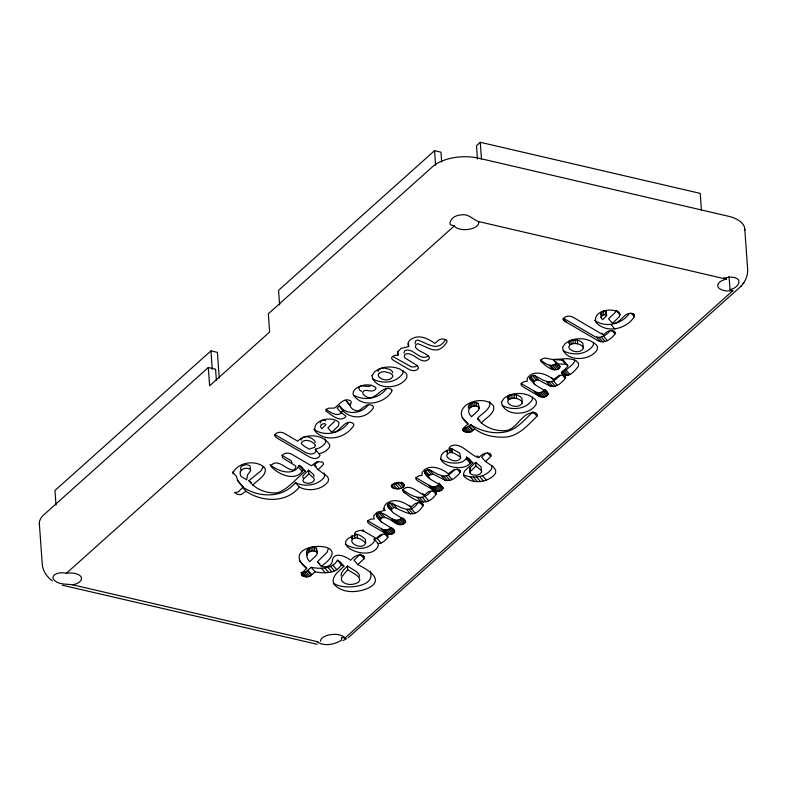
<?xml version="1.0" encoding="UTF-8"?>
<svg xmlns="http://www.w3.org/2000/svg" width="787" height="787" viewBox="0 0 787 787"><rect width="100%" height="100%" fill="white"/><g stroke="black" fill="none" stroke-linecap="round" stroke-linejoin="round"><path stroke-width="1.18" d="M404.695 519.912L392.605 512.376L391.296 509.533L393.854 507.458C405.453 511.284 413.588 520.177 422.924 506.002L423.15 504.634L422.294 503.552L418.605 502.608L415.32 503.523L410.991 507.143C404.616 502.686 396.441 498.22 388.699 502.175C385.65 503.464 382.62 507.035 384.843 510.33L377.15 512.219L373.668 515.869L374.179 518.918L370.805 519.135L368.316 520.433L367.618 522.234L369.497 524.063L384.597 532.868C387.519 534.944 392.565 535.317 394.671 531.943L393.825 529.631L381.38 521.889L380.347 520.591L381.056 518.18C389.309 513.901 397.799 530.93 405.521 522.234L405.521 521.092L403.151 518.121M491.718 465.53L491.718 468.747C485.933 477.424 473.302 478.693 464.133 475.23M415.684 477.493L428.984 485.254C431.915 487.409 436.933 487.615 439.038 484.251L439.048 483.12M429.623 478.712L428.443 476.233L429.21 475.102L433.253 474.128L445.314 480.414L450.046 480.414L453.961 478.594L458.89 474.177L460.444 471.246L457.67 469.396L454.227 469.445L448.246 473.784C441.448 467.96 427.971 463.169 422.058 472.603L422.078 475.387L418.979 475.84L416.736 477.07L415.821 478.998L417.513 480.798L432.86 489.74C435.791 491.895 440.809 492.111 442.924 488.747L442.924 487.615C437.69 481.821 428.462 480.552 424.705 472.938L425.334 470.616L429.377 469.632L437.975 474.374L443.75 476.184L448.383 475.2L455.014 469.691M547.29 392.28L534.786 384.538L533.616 382.049L536.311 379.973L538.426 379.944L550.477 386.24L555.219 386.24L559.134 384.42L564.063 380.003L565.617 377.062L562.843 375.222L559.39 375.261L553.418 379.6C546.621 373.776 533.143 368.985 527.231 378.419L527.251 381.213L524.152 381.656L521.909 382.895L520.994 384.813L522.686 386.614L538.033 395.566C540.964 397.72 545.981 397.937 548.086 394.562L548.096 393.431L544.958 389.585M315.105 442.658L315.154 441.694C312.577 437.405 304.589 434.444 301.087 439.057L301.195 440.159M468.383 408.138L468.531 405.885C470.183 402.314 475.141 401.39 478.329 403.387L479.165 408.414L478.339 410.293L471.521 416.776L469.564 414.267L468.639 411.798L468.796 409.535C470.439 405.974 475.397 405.049 478.585 407.036L479.165 408.414M403.082 370.52L402.826 373.323C396.304 383.299 382.295 384.164 372.507 378.921M532.543 396.982L532.287 399.776C525.775 409.761 511.766 410.617 501.978 405.384M593.614 342.296L593.359 345.09C586.846 355.075 572.828 355.931 563.049 350.697M474.512 429.072L471.177 431.788L467.911 432.516L464.035 428.03L467.291 427.292L470.626 424.587C478.211 434.09 491.541 437.424 503.287 437.178C517.698 437.267 527.575 425.442 536.97 416.264L537.187 414.759L536.193 413.559C523.335 408.915 518.033 428.807 506.08 430.597C495.446 431.571 483.818 427.282 477.404 418.517C481.487 413.46 491.541 409.279 489.721 401.508M341.056 575.612L341.43 573.221L343.447 570.054L347.441 566.02L356.422 571.608L358.97 574.146L359.59 576.369M378.035 543.542C382.207 543.561 385.345 540.413 387.834 537.423L388.05 536.045L387.184 534.944L383.515 533.999L380.249 534.924L376.137 538.357L364.322 531.481L360.289 530.32L355.645 531.786L354.671 533.507L355.576 535.258C325.828 543.837 371.346 563.945 378.321 545.568L378.035 543.542L374.15 539.046L377.239 538.574L382.639 534.501M485.549 453.548L481.634 457.06L485.51 461.556L490.744 456.47L490.96 455.102L490.094 454.001C485.963 451.502 481.516 454.522 478.781 457.64C469.652 455.447 460.582 440.818 450.341 446.347L449.347 448.147L450.43 449.908C443.622 449.603 436.716 457.945 443.74 462.884A23.344 11.421 -4.1 0 0 452.722 466.996C458.536 468.068 466.16 468.235 470.144 463.12L470.439 461.566L466.563 457.07L466.268 458.634C462.274 463.75 454.66 463.573 448.836 462.5A23.344 11.421 -4.1 0 1 440.582 458.978M364.066 558.672L360.19 554.176L354.022 560.128L357.898 564.623L364.066 558.672L364.312 557.166L363.378 555.976C358.636 553.123 353.658 556.803 350.559 560.305C346.28 556.478 334.554 551.353 332.399 559.832C333.039 565.548 325.808 567.988 321.273 566.296L317.387 561.81L326.979 552.405L328.307 548.746M436.018 494.275L436.244 492.908L435.388 491.826L431.699 490.881L428.413 491.796L424.223 495.289C418.34 492.908 409.171 482.756 402.875 489.809L403.406 491.905L405.649 493.419C415.733 501.555 427.538 507.005 436.018 494.275L432.909 490.685M470.105 467.822L470.114 472.997L471.079 474.207C474.423 475.899 479.755 475.791 481.634 472.052L481.024 466.77L475.682 462.382L470.105 467.822L470.114 472.997M614.952 334.042L615.178 332.675L614.322 331.593L610.633 330.648L607.338 331.573L603.324 334.908L573.841 317.702C570.86 315.617 565.814 315.243 563.571 318.558L564.102 320.643L566.286 322.149L596.91 340.023C603.422 344.696 610.997 339.502 614.952 334.042L611.843 330.451M619.989 314.879L619.635 313.521C612.994 306.379 592.129 310.826 595.936 322.345C606.492 333.954 626.344 329.3 634.302 316.718L634.529 315.351L633.673 314.259C624.671 309.517 620.913 324.441 612.473 323.3L608.587 318.814L615.434 312.252L616.113 310.393L619.989 314.879L619.32 316.748L612.473 323.3M567.791 365.581L563.246 360.239L553.025 359.502L556.911 363.988L565.548 364.135L567.791 365.581L567.525 366.673L562.292 372.044L562.075 373.422L562.941 374.514C569.463 377.898 574.992 370.529 578.534 366.083L578.465 363.25L576.3 360.869L572.179 359.295L567.024 358.665L552.671 359.521L545.421 358.075L542.302 358.724L540.59 361.076C545.342 365.227 552.572 372.969 559.37 368.395L560.059 366.644L556.183 362.158L555.484 363.899C550.29 367.863 544.427 362.846 540.285 359.767M263.163 467.124L260.959 470.872L248.918 480.719C255.342 489.484 266.97 493.774 277.604 492.81C288.731 488.707 296.178 478.447 305.317 471.177L301.431 466.691L299.208 465.402C293.364 476.902 277.477 471.197 269.971 464.566M318.046 461.743L314.229 465.166L318.105 469.662L323.26 464.655L323.496 463.287L322.631 462.195L317.259 461.497L311.377 465.747L292.489 454.729C289.478 452.574 284.333 452.23 282.061 455.594L282.592 457.7L283.95 458.732L295.676 465.874L295.912 466.976L294.791 469.209L293.158 470.114C285.947 469.78 277.909 457.926 271.102 465.412L270.994 466.465C278.332 474.551 296.158 482.51 303.084 469.888L299.208 465.402M317.328 553.32L316.522 555.199L309.724 561.672L307.737 559.124L306.812 556.665L306.969 554.442C308.622 550.91 313.541 549.946 316.718 551.943L317.328 553.32L316.453 548.293C313.275 546.296 308.356 547.26 306.704 550.792L306.546 553.015L307.471 555.474M320.122 423.022L321.057 421.055L322.778 420.11L324.824 420.091L325.67 420.937M606.226 311.426L606.629 315.626L602.635 319.738L601.081 317.702L600.825 314.052L601.75 312.085L603.472 311.14L605.518 311.121L606.364 311.967M601.081 317.702L602.016 315.735L601.75 312.085M352.468 539.105L351.632 540.826L352.556 542.912C355.645 546.286 363.437 548.46 365.68 543.109L365.414 539.459C362.689 536.655 358.646 533.763 354.514 534.304L354.78 537.954L352.468 539.105L352.212 535.455L351.366 537.177L352.291 539.252M446.357 451.905L447.183 450.223L447.449 453.873L446.623 455.555L447.537 457.552C450.735 460.828 458.044 462.874 460.69 457.906L459.716 453.086L452.21 448.915L449.564 449.003M337.436 560.216C332.586 569.306 319.984 569.08 311.229 567.319L305.966 571.765L302.729 572.503L306.605 576.999L309.842 576.261L315.115 571.815C323.86 573.566 336.462 573.792 341.322 564.702L337.436 560.216L340.073 561.731L343.949 566.217C339.394 571.008 331.012 576.133 333.668 583.836C342.119 594.106 358.97 593.034 369.9 587.25C384.784 578.583 365.65 568.676 357.898 564.623M377.937 371.346L378.872 369.683A5.293 2.587 -4.1 0 1 384.538 368.05L390.185 369.595L392.32 371.454L392.565 372.831M522.302 402.944L522.047 401.557C518.751 398.094 512.642 396.904 508.609 399.796L507.674 401.459L508.372 403.328C511.884 407.066 519.45 407.922 522.302 402.944L521.791 397.907C518.485 394.444 512.376 393.254 508.343 396.136L507.408 397.809L508.107 399.678M568.48 343.122L569.414 341.45C573.448 338.567 579.557 339.758 582.852 343.221L583.364 348.257C580.511 353.235 572.956 352.379 569.434 348.641L568.745 346.772L569.67 345.109C573.713 342.217 579.812 343.407 583.118 346.87L583.364 348.257M390.667 509.268L388.729 507.881L387.42 505.047L389.978 502.972C399.57 505.716 409.712 515.583 417.73 503.08M341.942 412.27C337.475 417.759 330.087 411.945 325.798 409.329M348.238 637.667L739.534 287.609C744.758 283.054 748.004 276.296 747.65 269.321L744.768 229.155M532.848 381.4L529.877 378.763L529.74 377.563L532.425 375.488L534.55 375.458L543.138 380.2L548.913 382.01L553.556 381.026L560.187 375.507M381.38 521.889L376.471 516.095L377.18 513.685C385.423 509.405 393.923 526.444 401.636 517.748L405.521 522.234M404.272 484.517C400.986 481.329 394.139 481.762 391.503 485.599L391.67 486.828C394.956 490.026 401.803 489.593 404.439 485.756L402.728 482.726M367.637 520.748L380.721 528.382C383.643 530.448 388.689 530.822 390.795 527.447L394.671 531.943M520.856 383.318L534.157 391.07C537.078 393.225 542.105 393.441 544.211 390.077L548.086 394.562M470.37 471.472L475.948 466.032L475.682 462.382M740.636 286.527L741.531 285.474M742.82 283.94L743.804 282.789M339.571 405.787C346.123 419.333 364.922 420.838 373.186 408.148L373.412 406.781L372.546 405.689C366.988 402.305 362.964 408.571 358.597 410.716C354.898 411.935 347.244 406.417 351.041 403.121L351.307 401.793L350.441 400.77C343.86 397.189 339.108 404.833 334.475 408.069L328.543 408.207L326.428 409.309L325.877 410.952C330.943 414.474 339.817 423.032 345.827 416.766L345.729 415.9L340.997 412.477L337.111 407.991L339.571 405.787C345.877 415.536 361.44 414.031 367.972 405.236M334.741 421.222L327.894 427.774L331.77 432.27C340.22 433.411 343.968 418.487 352.97 423.229L353.825 424.321L353.599 425.688C345.65 438.261 325.798 442.924 315.233 431.315C311.436 419.796 332.301 415.339 338.931 422.491L338.617 425.718L331.77 432.27M347.697 569.68L341.696 576.881L341.322 579.262L342.129 581.337C346.388 585.518 353.875 585.292 358.626 582.036L359.846 580.019L359.236 577.806L356.678 575.258L347.697 569.68L347.441 566.02M219.239 377.937L217.409 352.379L210.946 350.874L54.952 490.517L56.005 505.116M441.674 161.915L440.976 152.176L434.532 150.681L278.559 290.324L279.611 304.923M216.376 380.16L215.579 369.201L208.309 367.519L43.915 514.728A33.575 16.438 -4.1 0 0 39.507 524.909M701.463 210.444L700.243 193.395L480.267 142.29L476.499 145.664L477.463 159.053M317.889 641.779L72.729 584.82C66.138 583.757 56.369 585.154 52.808 578.002C53.201 572.543 62.458 572.129 66.383 573.3L454.286 225.938L455.28 227.079A12.592 6.158 -4.1 0 0 469.386 229.224A12.592 6.158 -4.1 0 0 478.762 222.78L478.437 221.511C472.761 219.494 468.176 213.336 461.172 214.93C456.43 215.126 450.735 217.733 449.987 222.937L450.42 224.757L454.286 225.938M237.241 480.345L243.203 487.005L238.117 492.023L234.556 492.554L237.576 494.482L241.137 494.561L246.026 491.285C261.963 502.165 286.399 503.257 299.335 487.104C308.406 491.796 321.598 490.065 328.041 481.831L328.592 479.204L327.52 476.597L318.105 469.662M252.804 485.215C256.887 480.159 266.941 475.978 265.111 468.196C257.005 459.431 238.156 461.654 233.08 472.839L236.474 476.361L237.231 479.175L239.74 483.385L243.203 487.005M340.997 412.477L343.447 410.283M348.385 422.776C340.466 433.509 324.805 437.08 313.728 429.249M386.515 388.63C379.059 398.802 364.804 401.203 353.953 395.418M445.206 340.151C437.188 352.655 427.056 342.798 417.454 340.043L415.634 340.938L415.103 343.506M314.023 476.41L313.728 474.728L308.583 470.213L303.27 475.387L302.67 477.158L303.467 478.496M323.998 472.977L324.706 474.709L324.165 477.335C317.722 485.569 304.53 487.301 295.459 482.618C282.818 498.378 258.953 497.837 243.183 487.33M308.848 473.863L303.536 479.037L302.926 480.808L303.733 482.146C307.058 483.956 312.419 483.877 314.288 480.06L313.993 478.378L308.848 473.863L308.583 470.213M299.562 561.003L306.704 568.45L302.67 572.06L301.637 573.457L301.696 574.825L302.759 575.986L306.605 576.999M462.107 417.297L468.058 423.957L464.005 427.587L462.982 428.974L463.041 430.351L464.084 431.512L467.911 432.516M321.273 566.296C361.597 537.698 273.778 541.328 306.704 568.45M481.28 423.012C485.363 417.946 495.426 413.775 493.597 405.994C482.529 392.083 446.593 407.44 468.058 423.957M430.804 491.373C423.022 502.185 411.247 496.43 402.816 489.544M609.738 331.13C605.852 336 598.769 339.699 593.024 335.528L563.462 318.273M629.088 313.806C621.159 324.549 605.508 328.11 594.421 320.289M466.563 457.07L468.983 458.457L472.859 462.953L464.586 471.029L463.445 474.069L463.907 476.224C471.934 484.861 489.032 482.736 495.594 473.233L495.603 470.026L493.292 466.75L485.51 461.556M317.259 641.887C324.037 646.707 334.78 644.523 341.479 640.175L341.568 637.421L344.952 638.041L732.825 290.708L730.061 289.655L729.018 276.316M566.62 375.458L562.735 370.962L566.01 370.038L572.474 364.499L574.658 361.587L574.608 359.698M371.346 385.256L368.857 386.515L361.459 385.846L359.531 386.771L358.764 388.247L359.531 389.919L361.528 391.454M417.464 365.64L414.729 366.88L411.424 366.899L393.107 356.649M428.295 355.94C419.786 361.892 412.929 346.654 404.656 350.766L403.947 353.176M397.101 488.904L393.215 484.408L398.035 483.523L399.707 482.49L403.583 486.976M602.016 315.735L603.737 314.8L605.783 314.77L606.629 315.626M346.752 638.572L342.994 640.598M447.449 453.873C451.669 450.282 456.322 454.64 459.982 456.735L460.69 457.906M730.061 289.655C734.291 288.691 740.282 285.13 738.688 280.064C735.097 275.784 728.565 277.349 723.696 278.096L726.48 279.188L724.04 279.808A12.592 6.158 -4.1 0 0 717.803 286.291A12.592 6.158 -4.1 0 0 726.952 290.974L732.825 290.708M274.742 434.473L306.35 452.899L310.432 454.079A4.83 2.361 -4.1 0 0 315.066 452.614L316.187 450.794L315.312 449.151C319.473 448.423 323.368 446.081 325.69 442.501L325.061 438.802M319.197 453.646C323.359 452.909 327.254 450.567 329.566 446.996L329.733 445.078C324.401 434.581 305.523 432.594 297.761 441.212L285.199 433.873C282.159 431.719 277.073 431.394 274.781 434.768L274.702 435.801L276.68 437.857L310.226 457.395L314.308 458.565A4.83 2.361 -4.1 0 0 318.942 457.099L320.073 455.289L315.312 449.151M72.729 584.82L75.168 584.2A12.592 6.158 -4.1 0 0 81.091 576.94A12.592 6.158 -4.1 0 0 69 572.995L66.383 573.3M408.699 346.565L401.006 348.454L397.533 352.094L398.035 355.153L394.671 355.37L392.172 356.668L391.483 358.459L393.362 360.298L408.463 369.103C411.385 371.179 416.431 371.543 418.536 368.178L417.681 365.857L405.236 358.124L404.213 356.826L404.921 354.416C413.165 350.136 421.665 367.165 429.377 358.469L429.377 357.318C425.944 352.537 418.743 352.035 415.369 347.156L415.89 344.588L417.72 343.693C429.308 347.52 437.444 356.413 446.79 342.237L447.016 340.869L446.15 339.787L442.471 338.843L439.185 339.748L434.847 343.378C428.482 338.922 420.297 334.455 412.565 338.41C409.515 339.699 406.486 343.27 408.699 346.565L408.443 342.916M354.78 537.954C358.902 537.413 362.955 540.305 365.68 543.109M317.151 644.287L62.301 585.194M478.437 221.511L726.48 279.188M317.387 561.81L319.748 563.787M470.626 424.587C480.867 431.138 493.39 434.385 505.441 431.906C517.128 429.594 524.732 419.284 533.094 411.768L536.97 416.264M470.439 461.566L472.859 462.953M341.322 564.702L343.949 566.217M303.084 469.888L305.317 471.177M281.972 455.309L291.013 460.621L292.036 462.481M553.025 359.502L554.442 360.328M556.911 363.988L560.059 366.644M333.747 583.295C342.306 590.102 376.757 587.82 370.165 571.431M314.229 465.166L316.148 466.416M345.336 544.142C353.894 549.877 368.395 550.762 374.445 541.072L374.15 539.046M477.404 418.517L479.922 420.288M427.675 475.574L424.705 472.938M248.918 480.719L251.446 482.49M475.948 466.032L481.28 470.419L481.634 472.052M377.494 517.403L379.442 518.771M350.048 405.492L345.778 400.239L349.654 404.725M52.414 580.855C46.728 576.989 42.695 570.723 42.232 563.797L39.35 523.63M563.148 318.824L566.286 322.149M344.952 638.041L343.958 636.899A12.592 6.158 -4.1 0 0 329.851 634.755A12.592 6.158 -4.1 0 0 320.466 641.208M632.974 313.551L634.529 315.351M631.194 313.118L634.302 316.718M617.303 310.826L619.635 313.521M610.978 324.49L614.854 328.986M613.624 330.884L615.178 332.675M601.77 333.117L603.324 334.908M603.57 336.256L607.456 340.751M601.317 337.082L605.193 341.578M598.897 337.377L602.773 341.873M596.507 337.111L600.383 341.597M561.672 359.639L565.548 364.135M566.01 370.038L569.896 374.533M564.407 370.726L568.293 375.212M555.209 361.233L558.317 364.824M555.484 363.899L559.37 368.395M561.77 371.671L564.869 375.261M564.063 375.261L565.617 377.062M561.387 372.723L562.941 374.514M554.284 364.656L558.16 369.152M562.282 374.838L565.381 378.429M552.602 365.188L556.478 369.683M550.792 365.414L554.668 369.91M549.188 365.257L553.064 369.752M551.864 377.809L553.418 379.6M553.556 381.026L557.432 385.512M551.343 381.744L555.219 386.24M548.913 382.01L552.799 386.506M546.601 381.744L550.477 386.24M534.55 375.458L538.426 379.944M544.998 389.84L548.096 393.431M532.425 375.488L536.311 379.973M543.384 391.188L547.26 395.684M530.507 376.432L534.383 380.928M529.74 377.563L533.616 382.049M542.184 391.975L546.06 396.461M529.877 378.763L534.786 384.538M540.61 392.487L544.486 396.982M538.908 392.693L542.784 397.189M537.314 392.526L541.19 397.012M534.983 391.552L538.869 396.048M534.157 391.07L538.033 395.566M535.632 412.959L537.187 414.759M469.308 425.767L473.184 430.263M468.698 426.318L472.574 430.804M467.291 427.292L471.177 431.788M489.406 453.302L490.96 455.102M487.645 452.879L490.744 456.47M465.747 427.862L469.623 432.358M462.953 428.679L466.052 432.27M462.53 429.712L464.084 431.512M477.227 455.85L478.781 457.64M482.48 475.653L486.356 480.139M466.268 458.634L470.144 463.12M479.509 476.41L483.395 480.906M476.41 476.883L480.296 481.378M448.875 448.108L450.43 449.908M473.38 477.03L477.256 481.526M470.4 476.853L474.276 481.339M458.89 469.445L460.444 471.246M457.109 469.022L460.208 472.613M448.383 475.2L452.259 479.696M446.17 475.919L450.046 480.414M443.75 476.184L447.626 480.68M441.428 475.928L445.314 480.414M429.377 469.632L433.253 474.128M439.825 484.015L442.924 487.615M427.262 469.662L431.138 474.158M439.038 484.251L442.924 488.747M438.211 485.372L442.087 489.868M425.334 470.616L429.21 475.102M424.567 471.738L428.443 476.233M437.011 486.15L440.887 490.645M435.437 486.671L439.313 491.167M433.735 486.878L437.611 491.363M432.142 486.7L436.028 491.196M434.699 491.118L436.244 492.908M429.82 485.736L433.696 490.232M428.984 485.254L432.86 489.74M422.668 493.498L424.223 495.289M424.832 496.302L428.708 500.798M422.324 497.315L426.21 501.811M419.717 497.718L423.593 502.214M417.179 497.463L421.055 501.958M421.596 502.844L423.15 504.634M419.825 502.411L422.924 506.002M401.34 482.156L404.439 485.756M398.035 483.523L401.911 488.019M402.452 490.232L404.784 492.928M395.743 484.192L399.629 488.678M409.437 505.352L410.991 507.143M391.592 485.018L394.69 488.609M411.178 508.55L415.054 513.035M391.208 486.1L392.762 487.891M409.004 509.297L412.88 513.793M406.643 509.563L410.519 514.059M392.339 503.08L396.215 507.576M389.978 502.972L393.854 507.458M403.19 518.397L405.521 521.092M388.148 503.867L392.034 508.353M400.809 518.869L404.685 523.355M387.42 505.047L391.296 509.533M399.639 519.607L403.524 524.093M387.627 506.425L391.503 510.92M398.065 520.089L401.95 524.585M396.363 520.276L400.239 524.762M394.799 520.099L398.675 524.595M383.289 508.53L384.843 510.33M392.408 519.145L396.284 523.64M391.572 518.663L395.458 523.148M380.977 512.79L384.863 517.285M392.329 528.107L394.661 530.802M378.95 512.849L382.836 517.344M377.18 513.685L381.056 518.18M389.978 528.559L393.854 533.055M376.363 514.865L380.249 519.351M388.817 529.307L392.693 533.802M376.471 516.095L380.347 520.591M387.243 529.808L391.129 534.294M385.541 529.995L389.417 534.491M383.948 529.818L387.824 534.314M381.547 528.864L385.433 533.36M384.735 533.822L387.834 537.423M377.239 538.574L381.115 543.06M362.768 529.69L364.322 531.481M298.47 467.114L302.356 471.61M362.758 555.376L364.312 557.166M295.459 482.618L299.335 487.104M332.921 565.223L336.806 569.719M330.579 566.424L334.455 570.909M327.864 567.338L331.74 571.824M324.785 567.968L328.661 572.464M321.49 568.303L325.365 572.788M242.15 486.789L246.026 491.285M311.229 567.319L315.115 571.815M307.973 570.241L311.859 574.726M307.363 570.782L311.239 575.277M305.966 571.765L309.842 576.261M304.421 572.336L308.297 576.832M300.88 572.257L304.766 576.753M301.214 574.185L302.759 575.986M563.246 360.239L563.905 361.085M600.825 314.052L601.858 315.41M562.833 318.902L564.102 320.643M232.598 471.875L233.1 473.744M240.999 470.075L240.547 468.403L241.314 466.258L246.134 464.537L249.843 465.599L250.453 468.934M605.518 311.121L605.783 314.77M603.472 311.14L603.737 314.8M577.353 340.132L577.609 343.781M575.071 339.827L575.336 343.476M572.857 339.964L573.113 343.614M570.9 340.525L571.155 344.175M569.414 341.45L569.67 345.109M516.282 394.818L516.547 398.468M514.009 394.513L514.265 398.163M511.786 394.651L512.052 398.301M509.828 395.212L510.094 398.861M508.343 396.136L508.609 399.796M480.267 142.29L481.487 159.328M478.329 403.387L478.585 407.036M476.342 402.511L476.607 406.161M474.61 402.324L474.876 405.984M472.81 402.56L473.066 406.21M471.138 403.151L471.393 406.8M469.79 404.056L470.055 407.705M434.532 150.681L435.585 165.29M452.21 448.915L452.476 452.564M450.941 448.797L451.207 452.446M449.652 450.223L449.83 452.653M397.779 351.504L398.035 355.153M357.042 534.186L357.298 537.836M316.453 548.293L316.718 551.943M314.436 547.408L314.702 551.057M312.764 547.24L313.029 550.89M310.983 547.477L311.249 551.126M309.311 548.067L309.576 551.717M307.963 548.962L308.229 552.622M210.946 350.874L212.254 369.133M208.309 367.519L209.617 385.768L269.636 332.035L268.328 313.777L432.722 166.559A33.575 16.429 -4.1 0 1 478.555 158.148L728.172 216.189A33.575 16.438 -4.1 0 1 744.718 230.453M372.005 375.674C374.435 390.47 399.983 389.654 406.702 377.809L406.958 375.005L405.649 372.822L399.737 368.975L395.713 367.716A14.737 7.211 -4.1 0 0 378.763 369.093L374.71 371.661L372.005 375.674M501.467 402.137C503.906 416.933 529.454 416.116 536.173 404.272L536.429 401.468L535.121 399.284L529.208 395.428L525.185 394.169A14.737 7.211 -4.1 0 0 508.235 395.546L504.182 398.124L501.467 402.137M562.538 347.451C564.968 362.246 590.516 361.43 597.235 349.585L597.49 346.782L596.192 344.598L590.27 340.741L586.256 339.482A14.737 7.211 -4.1 0 0 569.296 340.86L565.253 343.437L562.538 347.451M315.41 445.344L314.593 447.311L309.242 449.18L304.166 446.209L301.46 443.819L301.342 442.717C304.854 438.093 312.842 441.054 315.41 445.344M240.31 471.747L240.163 474L241.088 476.479L246.665 479.824L247.62 474.886L250.689 470.626L250.109 469.249C246.921 467.252 241.963 468.176 240.31 471.747M391.916 390.185L391.7 391.562C384.164 404.311 361.125 408.197 353.196 394.474A18.199 8.913 -4.1 0 1 355.626 388.758C361.076 384.538 369.693 383.279 375.547 387.302L375.989 388.522C373.923 392.782 368.867 390.303 365.345 390.332L363.417 391.267L362.65 392.743L363.407 394.415C374.415 405.571 380.593 384.322 391.07 389.083L391.916 390.185M321.312 424.705L320.388 426.672L321.932 428.708L325.926 424.587L325.08 423.74L323.034 423.76L321.312 424.705M379.137 373.333L378.203 374.996L378.901 376.875C382.413 380.613 389.978 381.459 392.831 376.481L392.575 375.104L390.45 373.245L384.804 371.7A5.293 2.587 -4.1 0 0 379.137 373.333"/></g></svg>
